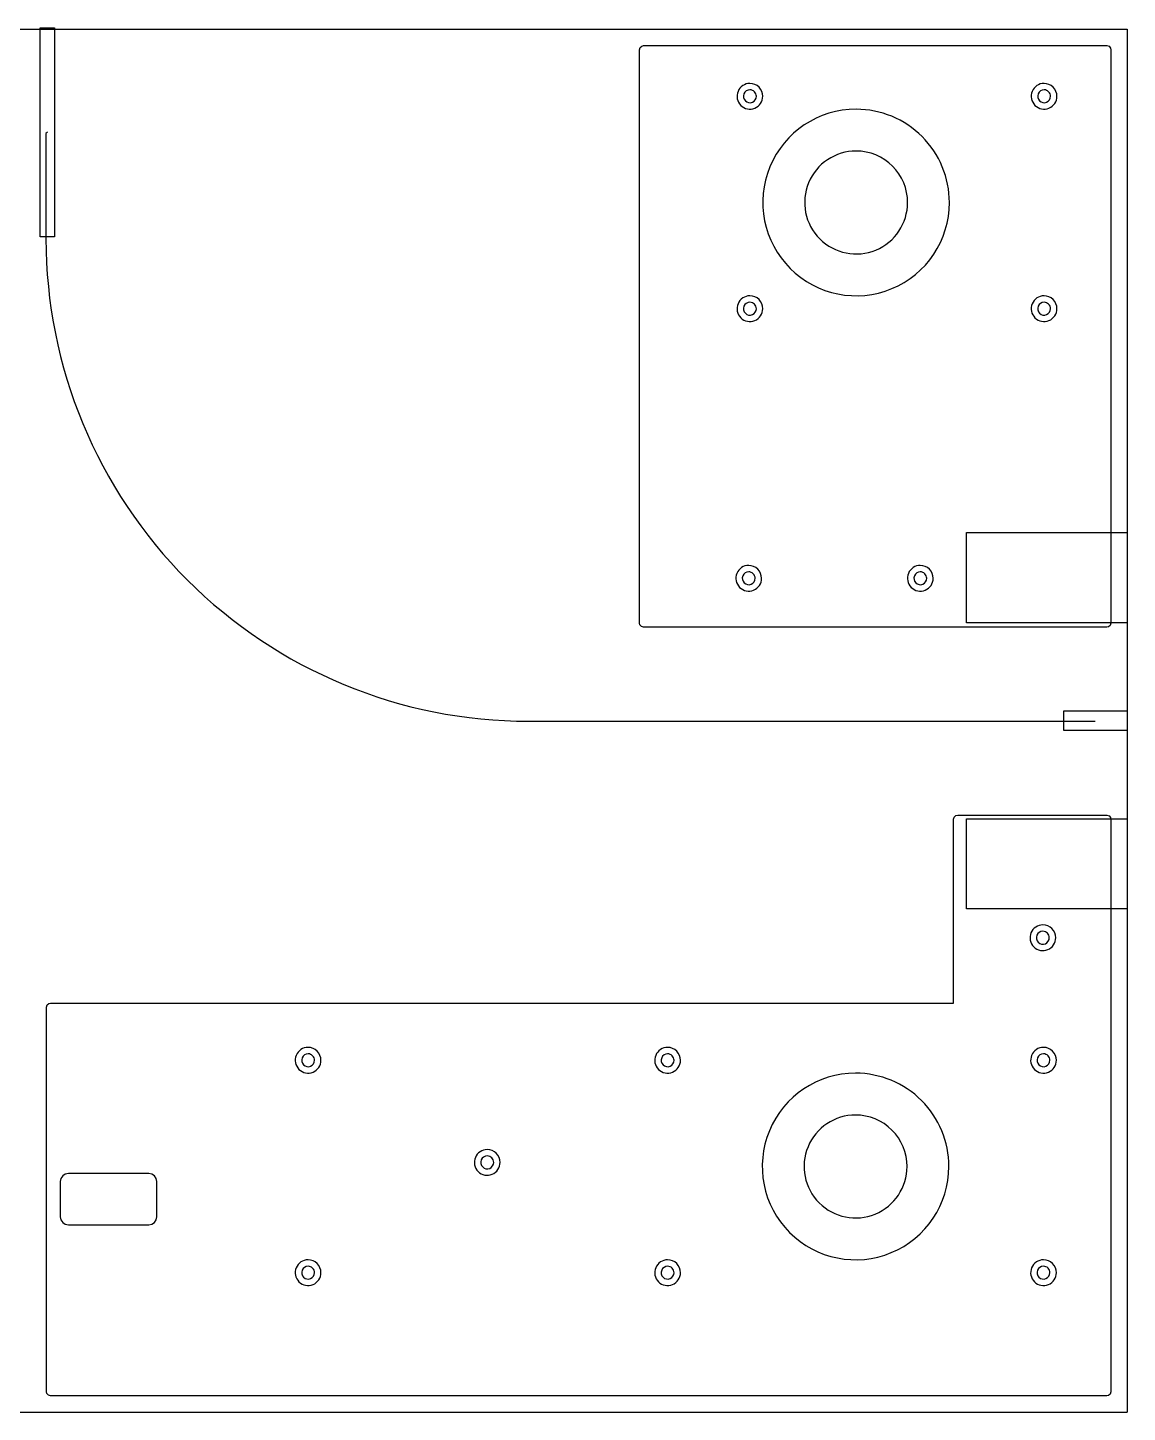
# Model space of a CAD drawing. Extents: x 0.2 to 90.2, y -61.5 to -18.5.
# Drawn here: x 56.03 to 90.21, y -61.51 to -18.46 of the extents above; entities that cross this region are included whole.
import ezdxf

# ---------------------------------------------------------------- set-up
doc = ezdxf.new("R2010")
doc.units = 0
doc.layers.get('0').update_dxf_attribs({"linetype": 'CONTINUOUS'})

msp = doc.modelspace()

# ---------------------------------------------------------------- linework, layer by layer
at = {"color": 7}
for p, q in [((0.2069, -18.509767), (90.2069, -18.509767)), ((90.2069, -18.509767), (90.2069, -61.509767)), ((78.475781, -20.192567), (78.475781, -20.192567)), ((87.619781, -20.192567), (87.619781, -20.192567)), ((78.475781, -20.392567), (78.475781, -20.392567)), ((87.619781, -20.392567), (87.619781, -20.392567)), ((81.777781, -20.994567), (81.777781, -20.994567)), ((56.6369, -21.709767), (56.5947, -21.751967)), ((56.5947, -21.751967), (56.5947, -25.023567)), ((81.777781, -22.294567), (81.777781, -22.294567)), ((78.475781, -26.796567), (78.475781, -26.796567)), ((78.475781, -26.996567), (78.475781, -26.996567)), ((87.619781, -26.796567), (87.619781, -26.796567)), ((87.619781, -26.996567), (87.619781, -26.996567)), ((78.4387, -35.178567), (78.4387, -35.178567)), ((83.7727, -35.178567), (83.7727, -35.178567)), ((78.4387, -35.378567), (78.4387, -35.378567)), ((83.7727, -35.378567), (83.7727, -35.378567)), ((71.5947, -40.023567), (89.2069, -40.023567)), ((87.5827, -46.354567), (87.5827, -46.354567)), ((87.5827, -46.554567), (87.5827, -46.554567)), ((64.741904, -50.164567), (64.741904, -50.164567)), ((64.741904, -50.364567), (64.741904, -50.364567)), ((75.917904, -50.164567), (75.917904, -50.164567)), ((75.917904, -50.364567), (75.917904, -50.364567)), ((87.601904, -50.164567), (87.601904, -50.164567)), ((87.601904, -50.364567), (87.601904, -50.364567)), ((81.759904, -50.966567), (81.759904, -50.966567)), ((81.759904, -52.266567), (81.759904, -52.266567)), ((70.3107, -53.339567), (70.3107, -53.339567)), ((70.3107, -53.539567), (70.3107, -53.539567)), ((64.741904, -56.768567), (64.741904, -56.768567)), ((75.917904, -56.768567), (75.917904, -56.768567)), ((87.601904, -56.768567), (87.601904, -56.768567)), ((64.741904, -56.968567), (64.741904, -56.968567)), ((75.917904, -56.968567), (75.917904, -56.968567)), ((87.601904, -56.968567), (87.601904, -56.968567)), ((0.2069, -61.509767), (90.2069, -61.509767))]:
    msp.add_line(p, q, dxfattribs=at)
at = {"color": 1}
for p, q in [((56.411901, -24.959766), (56.411901, -18.459768)), ((56.411901, -18.459768), (56.861899, -18.459768)), ((56.861899, -18.459768), (56.861899, -24.959766)), ((75.046781, -19.143767), (75.066783, -19.075646)), ((75.046781, -36.976567), (75.046781, -19.143767)), ((75.066783, -19.075646), (75.120439, -19.029153)), ((75.120439, -19.029153), (75.172781, -19.017767)), ((75.172781, -19.017767), (89.5729, -19.017767)), ((89.5729, -19.017767), (89.641021, -19.037769)), ((89.641021, -19.037769), (89.687514, -19.091425)), ((89.687514, -19.091425), (89.6989, -19.143767)), ((89.6989, -19.143767), (89.6989, -36.976567)), ((56.861899, -24.959766), (56.411901, -24.959766)), ((85.206901, -36.959766), (85.206901, -34.159768)), ((85.206901, -34.159768), (90.206899, -34.159768)), ((90.206899, -34.159768), (90.206899, -36.959766)), ((75.058167, -37.028909), (75.046781, -36.976567)), ((90.206899, -36.959766), (85.206901, -36.959766)), ((89.6989, -36.976567), (89.678898, -37.044688)), ((75.10466, -37.082565), (75.058167, -37.028909)), ((75.172781, -37.102567), (75.10466, -37.082565)), ((89.5729, -37.102567), (75.172781, -37.102567)), ((89.625242, -37.091181), (89.5729, -37.102567)), ((89.678898, -37.044688), (89.625242, -37.091181)), ((88.236901, -40.314766), (88.236901, -39.704768)), ((88.236901, -39.704768), (90.206899, -39.704768)), ((90.206899, -39.704768), (90.206899, -40.314766)), ((90.206899, -40.314766), (88.236901, -40.314766)), ((84.807904, -43.070567), (84.827906, -43.002446)), ((84.827906, -43.002446), (84.881562, -42.955953)), ((84.881562, -42.955953), (84.933904, -42.944567)), ((84.933904, -42.944567), (89.5729, -42.944567)), ((89.5729, -42.944567), (89.641021, -42.964569)), ((89.641021, -42.964569), (89.687514, -43.018225)), ((89.687514, -43.018225), (89.6989, -43.070567)), ((84.807904, -48.786567), (84.807904, -43.070567)), ((85.206901, -45.859766), (85.206901, -43.059768)), ((85.206901, -43.059768), (90.206899, -43.059768)), ((89.6989, -43.070567), (89.6989, -60.875767)), ((90.206899, -43.059768), (90.206899, -45.859766)), ((90.206899, -45.859766), (85.206901, -45.859766)), ((56.613904, -48.912567), (56.633906, -48.844446)), ((56.613904, -60.875767), (56.613904, -48.912567)), ((56.633906, -48.844446), (56.687562, -48.797953)), ((56.687562, -48.797953), (56.739904, -48.786567)), ((56.739904, -48.786567), (84.807904, -48.786567)), ((57.05973, -54.236896), (57.0407, -54.332567)), ((57.113923, -54.15579), (57.05973, -54.236896)), ((57.195029, -54.101597), (57.113923, -54.15579)), ((57.2907, -54.082567), (57.195029, -54.101597)), ((59.7907, -54.082567), (57.2907, -54.082567)), ((59.886371, -54.101597), (59.7907, -54.082567)), ((59.967477, -54.15579), (59.886371, -54.101597)), ((60.02167, -54.236896), (59.967477, -54.15579)), ((60.0407, -54.332567), (60.02167, -54.236896)), ((57.0407, -54.332567), (57.0407, -55.432567)), ((60.0407, -55.432567), (60.0407, -54.332567)), ((57.0407, -55.432567), (57.05973, -55.528238)), ((57.05973, -55.528238), (57.113923, -55.609344)), ((59.967477, -55.609344), (60.02167, -55.528238)), ((60.02167, -55.528238), (60.0407, -55.432567)), ((57.113923, -55.609344), (57.195029, -55.663537)), ((57.195029, -55.663537), (57.2907, -55.682567)), ((57.2907, -55.682567), (59.7907, -55.682567)), ((59.7907, -55.682567), (59.886371, -55.663537)), ((59.886371, -55.663537), (59.967477, -55.609344)), ((56.62529, -60.928109), (56.613904, -60.875767)), ((56.671783, -60.981765), (56.62529, -60.928109)), ((56.739904, -61.001767), (56.671783, -60.981765)), ((89.5729, -61.001767), (56.739904, -61.001767)), ((89.625242, -60.990381), (89.5729, -61.001767)), ((89.678898, -60.943888), (89.625242, -60.990381)), ((89.6989, -60.875767), (89.678898, -60.943888))]:
    msp.add_line(p, q, dxfattribs=at)
at = {"color": 7}
for points in [[(78.475781, -20.192567), (78.313996, -20.192567), (78.168142, -20.290024), (78.106229, -20.439494)], [(78.758624, -20.309725), (78.683609, -20.23471), (78.581868, -20.192567), (78.475781, -20.192567)], [(87.619781, -20.192567), (87.457996, -20.192567), (87.312142, -20.290024), (87.250229, -20.439494)], [(87.902624, -20.309725), (87.827609, -20.23471), (87.725868, -20.192567), (87.619781, -20.192567)], [(78.106229, -20.439494), (78.044317, -20.588964), (78.078539, -20.761011), (78.192938, -20.87541)], [(78.291005, -20.516031), (78.260049, -20.590766), (78.27716, -20.676789), (78.33436, -20.733989)], [(78.475781, -20.392567), (78.394889, -20.392567), (78.321961, -20.441296), (78.291005, -20.516031)], [(78.617202, -20.451146), (78.579695, -20.413639), (78.528824, -20.392567), (78.475781, -20.392567)], [(78.552318, -20.777343), (78.627053, -20.746387), (78.675781, -20.67346), (78.675781, -20.592567)], [(78.675781, -20.592567), (78.675781, -20.539524), (78.65471, -20.488653), (78.617202, -20.451146)], [(78.628854, -20.962119), (78.778324, -20.900207), (78.875781, -20.754352), (78.875781, -20.592567)], [(78.875781, -20.592567), (78.875781, -20.486481), (78.833638, -20.384739), (78.758624, -20.309725)], [(87.250229, -20.439494), (87.188317, -20.588964), (87.222539, -20.761011), (87.336938, -20.87541)], [(87.435005, -20.516031), (87.404049, -20.590766), (87.42116, -20.676789), (87.47836, -20.733989)], [(87.619781, -20.392567), (87.538889, -20.392567), (87.465961, -20.441296), (87.435005, -20.516031)], [(87.761202, -20.451146), (87.723695, -20.413639), (87.672824, -20.392567), (87.619781, -20.392567)], [(87.696318, -20.777343), (87.771053, -20.746387), (87.819781, -20.67346), (87.819781, -20.592567)], [(87.819781, -20.592567), (87.819781, -20.539524), (87.79871, -20.488653), (87.761202, -20.451146)], [(87.772854, -20.962119), (87.922324, -20.900207), (88.019781, -20.754352), (88.019781, -20.592567)], [(88.019781, -20.592567), (88.019781, -20.486481), (87.977638, -20.384739), (87.902624, -20.309725)], [(78.192938, -20.87541), (78.307337, -20.989809), (78.479385, -21.024032), (78.628854, -20.962119)], [(78.33436, -20.733989), (78.391559, -20.791188), (78.477583, -20.808299), (78.552318, -20.777343)], [(81.777781, -20.994567), (80.60484, -20.994567), (79.547395, -21.70113), (79.09853, -22.784785)], [(83.828391, -21.843958), (83.284535, -21.300102), (82.546909, -20.994567), (81.777781, -20.994567)], [(87.336938, -20.87541), (87.451337, -20.989809), (87.623385, -21.024032), (87.772854, -20.962119)], [(87.47836, -20.733989), (87.535559, -20.791188), (87.621583, -20.808299), (87.696318, -20.777343)], [(84.677781, -23.894567), (84.677781, -23.12544), (84.372246, -22.387813), (83.828391, -21.843958)], [(81.777781, -22.294567), (81.130641, -22.294567), (80.547223, -22.684395), (80.299574, -23.282274)], [(82.909152, -22.763197), (82.609094, -22.463138), (82.202127, -22.294567), (81.777781, -22.294567)], [(79.09853, -22.784785), (78.649665, -23.868441), (78.897777, -25.115783), (79.727171, -25.945177)], [(83.377781, -23.894567), (83.377781, -23.470221), (83.20921, -23.063255), (82.909152, -22.763197)], [(80.299574, -23.282274), (80.051924, -23.880153), (80.188813, -24.568341), (80.64641, -25.025938)], [(82.390074, -25.372775), (82.987954, -25.125125), (83.377781, -24.541707), (83.377781, -23.894567)], [(82.887563, -26.573818), (83.971219, -26.124953), (84.677781, -25.067508), (84.677781, -23.894567)], [(56.5947, -25.023567), (56.5947, -29.001815), (58.175052, -32.817124), (60.988098, -35.630169)], [(80.64641, -25.025938), (81.104007, -25.483535), (81.792195, -25.620424), (82.390074, -25.372775)], [(79.727171, -25.945177), (80.556566, -26.774571), (81.803907, -27.022683), (82.887563, -26.573818)], [(78.106229, -27.043494), (78.044317, -27.192964), (78.078539, -27.365011), (78.192938, -27.47941)], [(78.475781, -26.796567), (78.313996, -26.796567), (78.168142, -26.894024), (78.106229, -27.043494)], [(78.291005, -27.120031), (78.260049, -27.194766), (78.27716, -27.280789), (78.33436, -27.337989)], [(78.475781, -26.996567), (78.394889, -26.996567), (78.321961, -27.045296), (78.291005, -27.120031)], [(78.758624, -26.913725), (78.683609, -26.83871), (78.581868, -26.796567), (78.475781, -26.796567)], [(78.617202, -27.055146), (78.579695, -27.017639), (78.528824, -26.996567), (78.475781, -26.996567)], [(78.675781, -27.196567), (78.675781, -27.143524), (78.65471, -27.092653), (78.617202, -27.055146)], [(78.875781, -27.196567), (78.875781, -27.090481), (78.833638, -26.988739), (78.758624, -26.913725)], [(87.250229, -27.043494), (87.188317, -27.192964), (87.222539, -27.365011), (87.336938, -27.47941)], [(87.619781, -26.796567), (87.457996, -26.796567), (87.312142, -26.894024), (87.250229, -27.043494)], [(87.435005, -27.120031), (87.404049, -27.194766), (87.42116, -27.280789), (87.47836, -27.337989)], [(87.619781, -26.996567), (87.538889, -26.996567), (87.465961, -27.045296), (87.435005, -27.120031)], [(87.902624, -26.913725), (87.827609, -26.83871), (87.725868, -26.796567), (87.619781, -26.796567)], [(87.761202, -27.055146), (87.723695, -27.017639), (87.672824, -26.996567), (87.619781, -26.996567)], [(87.819781, -27.196567), (87.819781, -27.143524), (87.79871, -27.092653), (87.761202, -27.055146)], [(88.019781, -27.196567), (88.019781, -27.090481), (87.977638, -26.988739), (87.902624, -26.913725)], [(78.192938, -27.47941), (78.307337, -27.593809), (78.479385, -27.628032), (78.628854, -27.566119)], [(78.33436, -27.337989), (78.391559, -27.395188), (78.477583, -27.412299), (78.552318, -27.381343)], [(78.552318, -27.381343), (78.627053, -27.350387), (78.675781, -27.27746), (78.675781, -27.196567)], [(78.628854, -27.566119), (78.778324, -27.504207), (78.875781, -27.358352), (78.875781, -27.196567)], [(87.336938, -27.47941), (87.451337, -27.593809), (87.623385, -27.628032), (87.772854, -27.566119)], [(87.47836, -27.337989), (87.535559, -27.395188), (87.621583, -27.412299), (87.696318, -27.381343)], [(87.696318, -27.381343), (87.771053, -27.350387), (87.819781, -27.27746), (87.819781, -27.196567)], [(87.772854, -27.566119), (87.922324, -27.504207), (88.019781, -27.358352), (88.019781, -27.196567)], [(78.4387, -35.178567), (78.276915, -35.178567), (78.131061, -35.276024), (78.069148, -35.425494)], [(78.721543, -35.295725), (78.646528, -35.22071), (78.544787, -35.178567), (78.4387, -35.178567)], [(78.8387, -35.578567), (78.8387, -35.472481), (78.796557, -35.370739), (78.721543, -35.295725)], [(83.7727, -35.178567), (83.610915, -35.178567), (83.465061, -35.276024), (83.403148, -35.425494)], [(84.055543, -35.295725), (83.980528, -35.22071), (83.878787, -35.178567), (83.7727, -35.178567)], [(84.1727, -35.578567), (84.1727, -35.472481), (84.130557, -35.370739), (84.055543, -35.295725)], [(60.988098, -35.630169), (63.801144, -38.443215), (67.616453, -40.023568), (71.5947, -40.023567)], [(78.069148, -35.425494), (78.007236, -35.574964), (78.041458, -35.747011), (78.155857, -35.86141)], [(78.253924, -35.502031), (78.222968, -35.576766), (78.240079, -35.662789), (78.297279, -35.719989)], [(78.4387, -35.378567), (78.357808, -35.378567), (78.28488, -35.427296), (78.253924, -35.502031)], [(78.297279, -35.719989), (78.354478, -35.777188), (78.440502, -35.794299), (78.515237, -35.763343)], [(78.580121, -35.437146), (78.542614, -35.399639), (78.491743, -35.378567), (78.4387, -35.378567)], [(78.515237, -35.763343), (78.589972, -35.732387), (78.6387, -35.65946), (78.6387, -35.578567)], [(78.6387, -35.578567), (78.6387, -35.525524), (78.617629, -35.474653), (78.580121, -35.437146)], [(78.591773, -35.948119), (78.741243, -35.886207), (78.8387, -35.740352), (78.8387, -35.578567)], [(83.403148, -35.425494), (83.341236, -35.574964), (83.375458, -35.747011), (83.489857, -35.86141)], [(83.587924, -35.502031), (83.556968, -35.576766), (83.574079, -35.662789), (83.631279, -35.719989)], [(83.7727, -35.378567), (83.691808, -35.378567), (83.61888, -35.427296), (83.587924, -35.502031)], [(83.631279, -35.719989), (83.688478, -35.777188), (83.774502, -35.794299), (83.849237, -35.763343)], [(83.914121, -35.437146), (83.876614, -35.399639), (83.825743, -35.378567), (83.7727, -35.378567)], [(83.849237, -35.763343), (83.923972, -35.732387), (83.9727, -35.65946), (83.9727, -35.578567)], [(83.9727, -35.578567), (83.9727, -35.525524), (83.951629, -35.474653), (83.914121, -35.437146)], [(83.925773, -35.948119), (84.075243, -35.886207), (84.1727, -35.740352), (84.1727, -35.578567)], [(78.155857, -35.86141), (78.270256, -35.975809), (78.442304, -36.010032), (78.591773, -35.948119)], [(83.489857, -35.86141), (83.604256, -35.975809), (83.776304, -36.010032), (83.925773, -35.948119)], [(87.5827, -46.354567), (87.420915, -46.354567), (87.275061, -46.452024), (87.213148, -46.601494)], [(87.865543, -46.471725), (87.790528, -46.39671), (87.688787, -46.354567), (87.5827, -46.354567)], [(87.9827, -46.754567), (87.9827, -46.648481), (87.940557, -46.546739), (87.865543, -46.471725)], [(87.213148, -46.601494), (87.151236, -46.750964), (87.185458, -46.923011), (87.299857, -47.03741)], [(87.397924, -46.678031), (87.366968, -46.752766), (87.384079, -46.838789), (87.441279, -46.895989)], [(87.5827, -46.554567), (87.501808, -46.554567), (87.42888, -46.603296), (87.397924, -46.678031)], [(87.441279, -46.895989), (87.498478, -46.953188), (87.584502, -46.970299), (87.659237, -46.939343)], [(87.724121, -46.613146), (87.686614, -46.575639), (87.635743, -46.554567), (87.5827, -46.554567)], [(87.659237, -46.939343), (87.733972, -46.908387), (87.7827, -46.83546), (87.7827, -46.754567)], [(87.7827, -46.754567), (87.7827, -46.701524), (87.761629, -46.650653), (87.724121, -46.613146)], [(87.735773, -47.124119), (87.885243, -47.062207), (87.9827, -46.916352), (87.9827, -46.754567)], [(87.299857, -47.03741), (87.414256, -47.151809), (87.586304, -47.186032), (87.735773, -47.124119)], [(64.741904, -50.164567), (64.580119, -50.164567), (64.434265, -50.262024), (64.372352, -50.411494)], [(64.741904, -50.364567), (64.661012, -50.364567), (64.588084, -50.413296), (64.557128, -50.488031)], [(65.024747, -50.281725), (64.949732, -50.20671), (64.847991, -50.164567), (64.741904, -50.164567)], [(64.883325, -50.423146), (64.845818, -50.385639), (64.794947, -50.364567), (64.741904, -50.364567)], [(65.141904, -50.564567), (65.141904, -50.458481), (65.099761, -50.356739), (65.024747, -50.281725)], [(75.917904, -50.164567), (75.756119, -50.164567), (75.610265, -50.262024), (75.548352, -50.411494)], [(75.917904, -50.364567), (75.837012, -50.364567), (75.764084, -50.413296), (75.733128, -50.488031)], [(76.200747, -50.281725), (76.125732, -50.20671), (76.023991, -50.164567), (75.917904, -50.164567)], [(76.059325, -50.423146), (76.021818, -50.385639), (75.970947, -50.364567), (75.917904, -50.364567)], [(76.317904, -50.564567), (76.317904, -50.458481), (76.275761, -50.356739), (76.200747, -50.281725)], [(87.601904, -50.164567), (87.440119, -50.164567), (87.294265, -50.262024), (87.232352, -50.411494)], [(87.601904, -50.364567), (87.521012, -50.364567), (87.448084, -50.413296), (87.417128, -50.488031)], [(87.884747, -50.281725), (87.809732, -50.20671), (87.707991, -50.164567), (87.601904, -50.164567)], [(87.743325, -50.423146), (87.705818, -50.385639), (87.654947, -50.364567), (87.601904, -50.364567)], [(88.001904, -50.564567), (88.001904, -50.458481), (87.959761, -50.356739), (87.884747, -50.281725)], [(64.372352, -50.411494), (64.31044, -50.560964), (64.344662, -50.733011), (64.459061, -50.84741)], [(64.557128, -50.488031), (64.526172, -50.562766), (64.543283, -50.648789), (64.600483, -50.705989)], [(64.600483, -50.705989), (64.657682, -50.763188), (64.743706, -50.780299), (64.818441, -50.749343)], [(64.818441, -50.749343), (64.893176, -50.718387), (64.941904, -50.64546), (64.941904, -50.564567)], [(64.941904, -50.564567), (64.941904, -50.511524), (64.920833, -50.460653), (64.883325, -50.423146)], [(64.894977, -50.934119), (65.044447, -50.872207), (65.141904, -50.726352), (65.141904, -50.564567)], [(75.548352, -50.411494), (75.48644, -50.560964), (75.520662, -50.733011), (75.635061, -50.84741)], [(75.733128, -50.488031), (75.702172, -50.562766), (75.719283, -50.648789), (75.776483, -50.705989)], [(75.776483, -50.705989), (75.833682, -50.763188), (75.919706, -50.780299), (75.994441, -50.749343)], [(75.994441, -50.749343), (76.069176, -50.718387), (76.117904, -50.64546), (76.117904, -50.564567)], [(76.117904, -50.564567), (76.117904, -50.511524), (76.096833, -50.460653), (76.059325, -50.423146)], [(76.070977, -50.934119), (76.220447, -50.872207), (76.317904, -50.726352), (76.317904, -50.564567)], [(87.232352, -50.411494), (87.17044, -50.560964), (87.204662, -50.733011), (87.319061, -50.84741)], [(87.417128, -50.488031), (87.386172, -50.562766), (87.403283, -50.648789), (87.460483, -50.705989)], [(87.460483, -50.705989), (87.517682, -50.763188), (87.603706, -50.780299), (87.678441, -50.749343)], [(87.678441, -50.749343), (87.753176, -50.718387), (87.801904, -50.64546), (87.801904, -50.564567)], [(87.801904, -50.564567), (87.801904, -50.511524), (87.780833, -50.460653), (87.743325, -50.423146)], [(87.754977, -50.934119), (87.904447, -50.872207), (88.001904, -50.726352), (88.001904, -50.564567)], [(64.459061, -50.84741), (64.57346, -50.961809), (64.745508, -50.996032), (64.894977, -50.934119)], [(75.635061, -50.84741), (75.74946, -50.961809), (75.921508, -50.996032), (76.070977, -50.934119)], [(81.759904, -50.966567), (80.586963, -50.966567), (79.529518, -51.67313), (79.080653, -52.756785)], [(83.810514, -51.815958), (83.266658, -51.272102), (82.529032, -50.966567), (81.759904, -50.966567)], [(87.319061, -50.84741), (87.43346, -50.961809), (87.605508, -50.996032), (87.754977, -50.934119)], [(84.659904, -53.866567), (84.659904, -53.09744), (84.354369, -52.359813), (83.810514, -51.815958)], [(81.759904, -52.266567), (81.112764, -52.266567), (80.529346, -52.656395), (80.281697, -53.254274)], [(82.891275, -52.735197), (82.591217, -52.435138), (82.18425, -52.266567), (81.759904, -52.266567)], [(79.080653, -52.756785), (78.631788, -53.840441), (78.8799, -55.087783), (79.709294, -55.917177)], [(83.359904, -53.866567), (83.359904, -53.442221), (83.191333, -53.035255), (82.891275, -52.735197)], [(70.3107, -53.339567), (70.148915, -53.339567), (70.003061, -53.437024), (69.941148, -53.586494)], [(70.593543, -53.456725), (70.518528, -53.38171), (70.416787, -53.339567), (70.3107, -53.339567)], [(80.281697, -53.254274), (80.034047, -53.852153), (80.170936, -54.540341), (80.628533, -54.997938)], [(69.941148, -53.586494), (69.879236, -53.735964), (69.913458, -53.908011), (70.027857, -54.02241)], [(70.125924, -53.663031), (70.094968, -53.737766), (70.112079, -53.823789), (70.169279, -53.880989)], [(70.3107, -53.539567), (70.229808, -53.539567), (70.15688, -53.588296), (70.125924, -53.663031)], [(70.452121, -53.598146), (70.414614, -53.560639), (70.363743, -53.539567), (70.3107, -53.539567)], [(70.387237, -53.924343), (70.461972, -53.893387), (70.5107, -53.82046), (70.5107, -53.739567)], [(70.5107, -53.739567), (70.5107, -53.686524), (70.489629, -53.635653), (70.452121, -53.598146)], [(70.463773, -54.109119), (70.613243, -54.047207), (70.7107, -53.901352), (70.7107, -53.739567)], [(70.7107, -53.739567), (70.7107, -53.633481), (70.668557, -53.531739), (70.593543, -53.456725)], [(70.027857, -54.02241), (70.142256, -54.136809), (70.314304, -54.171032), (70.463773, -54.109119)], [(70.169279, -53.880989), (70.226478, -53.938188), (70.312502, -53.955299), (70.387237, -53.924343)], [(82.372197, -55.344775), (82.970077, -55.097125), (83.359904, -54.513707), (83.359904, -53.866567)], [(82.869686, -56.545818), (83.953342, -56.096953), (84.659904, -55.039508), (84.659904, -53.866567)], [(80.628533, -54.997938), (81.08613, -55.455535), (81.774318, -55.592424), (82.372197, -55.344775)], [(79.709294, -55.917177), (80.538689, -56.746571), (81.78603, -56.994683), (82.869686, -56.545818)], [(64.741904, -56.768567), (64.580119, -56.768567), (64.434265, -56.866024), (64.372352, -57.015494)], [(65.024747, -56.885725), (64.949732, -56.81071), (64.847991, -56.768567), (64.741904, -56.768567)], [(75.917904, -56.768567), (75.756119, -56.768567), (75.610265, -56.866024), (75.548352, -57.015494)], [(76.200747, -56.885725), (76.125732, -56.81071), (76.023991, -56.768567), (75.917904, -56.768567)], [(87.601904, -56.768567), (87.440119, -56.768567), (87.294265, -56.866024), (87.232352, -57.015494)], [(87.884747, -56.885725), (87.809732, -56.81071), (87.707991, -56.768567), (87.601904, -56.768567)], [(64.372352, -57.015494), (64.31044, -57.164964), (64.344662, -57.337011), (64.459061, -57.45141)], [(64.557128, -57.092031), (64.526172, -57.166766), (64.543283, -57.252789), (64.600483, -57.309989)], [(64.741904, -56.968567), (64.661012, -56.968567), (64.588084, -57.017296), (64.557128, -57.092031)], [(64.883325, -57.027146), (64.845818, -56.989639), (64.794947, -56.968567), (64.741904, -56.968567)], [(64.818441, -57.353343), (64.893176, -57.322387), (64.941904, -57.24946), (64.941904, -57.168567)], [(64.941904, -57.168567), (64.941904, -57.115524), (64.920833, -57.064653), (64.883325, -57.027146)], [(64.894977, -57.538119), (65.044447, -57.476207), (65.141904, -57.330352), (65.141904, -57.168567)], [(65.141904, -57.168567), (65.141904, -57.062481), (65.099761, -56.960739), (65.024747, -56.885725)], [(75.548352, -57.015494), (75.48644, -57.164964), (75.520662, -57.337011), (75.635061, -57.45141)], [(75.733128, -57.092031), (75.702172, -57.166766), (75.719283, -57.252789), (75.776483, -57.309989)], [(75.917904, -56.968567), (75.837012, -56.968567), (75.764084, -57.017296), (75.733128, -57.092031)], [(76.059325, -57.027146), (76.021818, -56.989639), (75.970947, -56.968567), (75.917904, -56.968567)], [(75.994441, -57.353343), (76.069176, -57.322387), (76.117904, -57.24946), (76.117904, -57.168567)], [(76.117904, -57.168567), (76.117904, -57.115524), (76.096833, -57.064653), (76.059325, -57.027146)], [(76.070977, -57.538119), (76.220447, -57.476207), (76.317904, -57.330352), (76.317904, -57.168567)], [(76.317904, -57.168567), (76.317904, -57.062481), (76.275761, -56.960739), (76.200747, -56.885725)], [(87.232352, -57.015494), (87.17044, -57.164964), (87.204662, -57.337011), (87.319061, -57.45141)], [(87.417128, -57.092031), (87.386172, -57.166766), (87.403283, -57.252789), (87.460483, -57.309989)], [(87.601904, -56.968567), (87.521012, -56.968567), (87.448084, -57.017296), (87.417128, -57.092031)], [(87.743325, -57.027146), (87.705818, -56.989639), (87.654947, -56.968567), (87.601904, -56.968567)], [(87.678441, -57.353343), (87.753176, -57.322387), (87.801904, -57.24946), (87.801904, -57.168567)], [(87.801904, -57.168567), (87.801904, -57.115524), (87.780833, -57.064653), (87.743325, -57.027146)], [(87.754977, -57.538119), (87.904447, -57.476207), (88.001904, -57.330352), (88.001904, -57.168567)], [(88.001904, -57.168567), (88.001904, -57.062481), (87.959761, -56.960739), (87.884747, -56.885725)], [(64.459061, -57.45141), (64.57346, -57.565809), (64.745508, -57.600032), (64.894977, -57.538119)], [(64.600483, -57.309989), (64.657682, -57.367188), (64.743706, -57.384299), (64.818441, -57.353343)], [(75.635061, -57.45141), (75.74946, -57.565809), (75.921508, -57.600032), (76.070977, -57.538119)], [(75.776483, -57.309989), (75.833682, -57.367188), (75.919706, -57.384299), (75.994441, -57.353343)], [(87.319061, -57.45141), (87.43346, -57.565809), (87.605508, -57.600032), (87.754977, -57.538119)], [(87.460483, -57.309989), (87.517682, -57.367188), (87.603706, -57.384299), (87.678441, -57.353343)]]:
    msp.add_open_spline(points, degree=3, dxfattribs=at)

doc.saveas('drawing.dxf')
